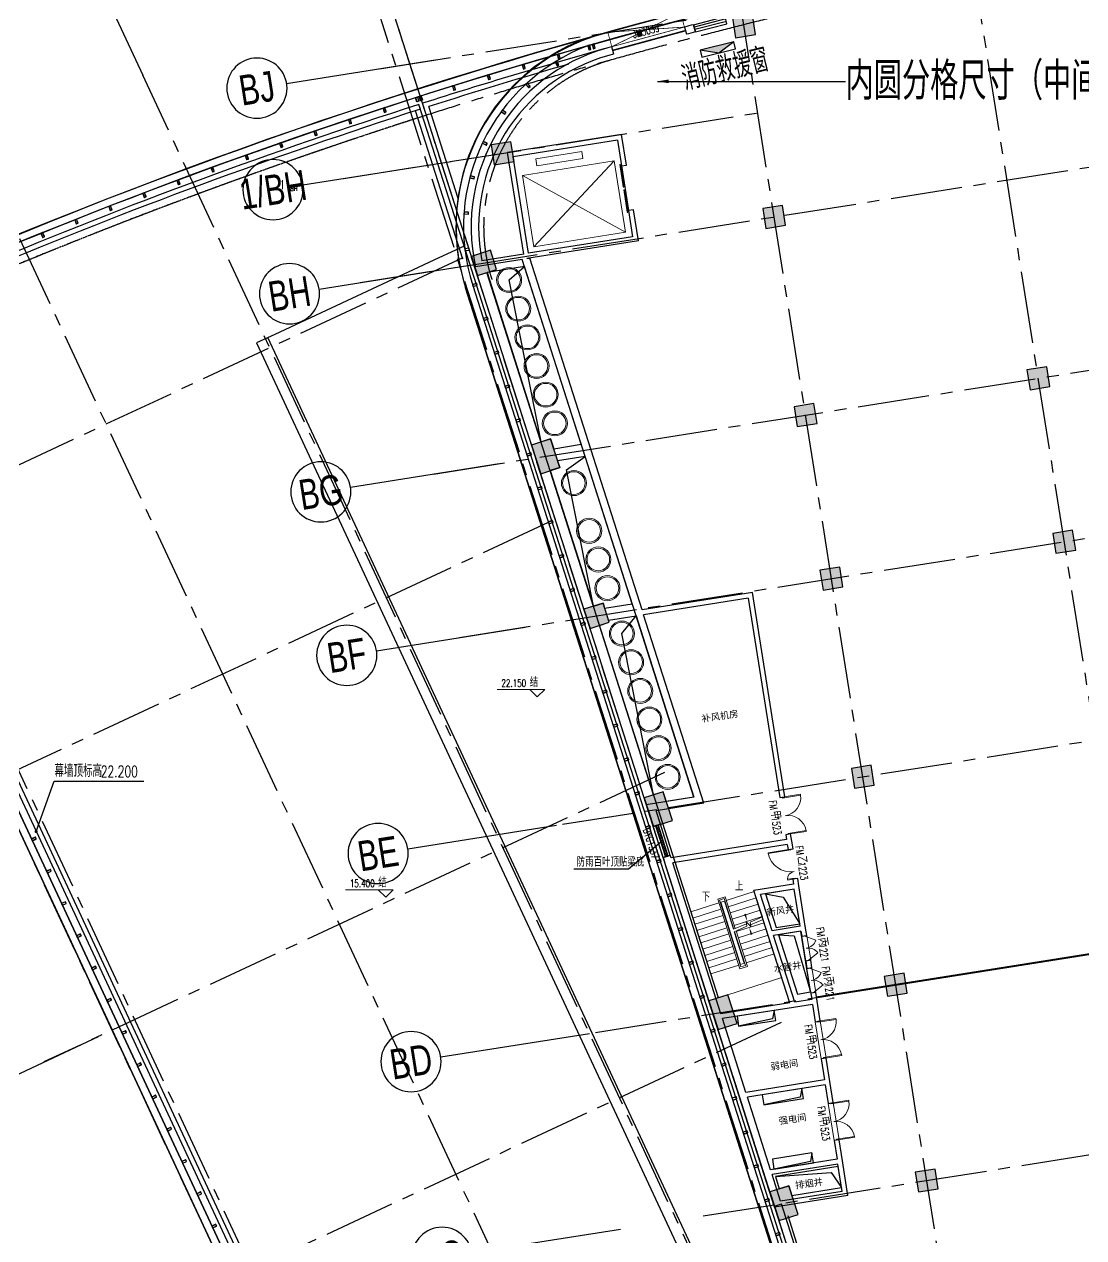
# Model space of a CAD drawing. Extents: x 162590 to 1345090, y -237084 to 1504616.
# Drawn here: x 903581 to 945837, y 131890 to 180276 of the extents above; entities that cross this region are included whole.
import ezdxf
from ezdxf.enums import TextEntityAlignment as Align

# ---------------------------------------------------------------- set-up
doc = ezdxf.new("R2010")
doc.units = 0
doc.linetypes.add('CENTER', pattern=[50.8, 31.75, -6.35, 6.35, -6.35])
doc.linetypes.add('CENTER2', pattern=[28.575, 19.05, -3.175, 3.175, -3.175])
doc.layers.get('0').update_dxf_attribs({"color": 8})
doc.layers.get('Defpoints').update_dxf_attribs({"color": 8})
for name, color, linetype in [('#幕墙线-平面', 8, 'Continuous'), ('#文字', 8, 'Continuous'), ('#标注', 8, 'Continuous'), ('#轴线', 8, 'CENTER2'), ('A-FLOR-UNDR', 8, 'Continuous'), ('A-Hole', 8, 'Continuous'), ('A-ROOF', 8, 'Continuous'), ('AXIS_TEXT', 8, 'Continuous'), ('BZ', 8, 'Continuous'), ('COLUMN', 8, 'Continuous'), ('CURTWALL', 8, 'Continuous'), ('DIM_LEAD', 8, 'Continuous'), ('DOOR_FIRE_TEXT', 8, 'Continuous'), ('DOTE', 8, 'CENTER'), ('PUB_HATCH', 8, 'Continuous'), ('WALL', 8, 'Continuous'), ('WINDOW_TEXT', 8, 'Continuous'), ('xx', 8, 'Continuous'), ('救援窗', 8, 'Continuous'), ('数据中心轮廓线', 8, 'Continuous')]:
    doc.layers.add(name, color=color, linetype=linetype)
for name, color, linetype, lineweight in [('A-WALL', 8, 'Continuous', 50), ('DIM_ELEV', 8, 'Continuous', 5), ('DIM_SYMB', 8, 'Continuous', 5), ('DOOR_FIRE', 8, 'Continuous', 13), ('E-建筑条件', 8, 'Continuous', 9), ('EVTR', 8, 'Continuous', 9), ('PUB_TEXT', 8, 'Continuous', 5), ('STAIR', 8, 'Continuous', 9)]:
    doc.layers.add(name, color=color, linetype=linetype, lineweight=lineweight)
doc.styles.add('_TCH_AXIS', font='complex.shx', dxfattribs={"bigfont": '@extfont2.shx'})
doc.styles.add('_TCH_DIM', font='SIMPLEX', dxfattribs={"bigfont": 'GBCBIG'})
doc.styles.add('_TCH_WINDOW', font='SIMPLEX', dxfattribs={"height": 3.5, "bigfont": 'GBCBIG'})
doc.styles.add('JHZX', font='jrs.shx', dxfattribs={"width": 0.6, "bigfont": 'jhz.shx'})
doc.styles.get("Standard").update_dxf_attribs({"font": 'arial.ttf'})
doc.styles.add('图纸文字', font='txt.shx', dxfattribs={"width": 0.5, "bigfont": 'HZTXT.shx'})
doc.styles.add('文字1', font='jrs.shx', dxfattribs={"width": 0.7, "bigfont": 'hztxt.shx'})
doc.dimstyles.new('JZBZ-300', dxfattribs={"dimscale": 300, "dimtxt": 3, "dimasz": 1.5, "dimexe": 1, "dimexo": 1, "dimgap": 0.5, "dimtad": 1, "dimdec": 0, "dimdsep": 46, "dimtxsty": 'JHZX', "dimblk1": 'ARCHTICK', "dimblk2": 'ARCHTICK', "dimsah": 1, "dimcen": 0, "dimclrd": 1, "dimclre": 1, "dimclrt": 2, "dimadec": 3, "dimazin": 2, "dimtfac": 1, "dimtdec": 0, "dimtix": 1, "dimtmove": 0, "dimatfit": 3, "dimfxl": 1, "dimtolj": 1, "dimlwd": -1, "dimlwe": -1, "dimarcsym": 1})

# ---------------------------------------------------------------- blocks, each defined once
blk = doc.blocks.new('A$C6e55dde9')
at = {"layer": '救援窗'}
h = blk.add_hatch(color=256, dxfattribs=at)
edge = h.paths.add_edge_path()
edge.add_arc((-839, -143), 839, 350.4779, 360)
edge.add_arc((839, -143), 839, 180, 189.5221)
edge.add_line((12, -282), (693, 0))
edge.add_line((693, 0), (-693, 0))
edge.add_line((-693, 0), (-12, -282))
edge = h.paths.add_edge_path()
edge.add_line((-12, -282), (0, -287))
edge.add_line((0, -287), (12, -282))
edge.add_arc((839, -143), 839, 180, 189.5221, ccw=False)
edge.add_arc((-839, -143), 839, -9.5221, 0, ccw=False)
blk.add_lwpolyline([(693, 0), (-693, 0), (-693, -287), (693, -287)], close=True, dxfattribs=at)
blk.add_lwpolyline([(693, 0), (0, -287), (-693, 0)], dxfattribs=at)
blk = doc.blocks.new('A$Cf5e5299f')
at = {"layer": '#标注', "ltscale": 300}
blk.add_blockref('A$C6e55dde9', (0, 0), dxfattribs=at)
at = {"layer": '#文字', "style": '图纸文字', "width": 0.7}
blk.add_text('消防救援窗', height=1000, dxfattribs=at).set_placement((-1646, -1458))
blk = doc.blocks.new('Hole-2F')
at = {"layer": 'A-Hole'}
for points in [[(-49162, 168484), (-49381, 169866), (-50532, 169684), (-50101, 168335)], [(-50009, 168046), (-49255, 165685), (-48732, 165768), (-49115, 168187)], [(-50184, 165031), (-51666, 164797), (-51603, 164402), (-50122, 164636)], [(-49083, 161915), (-50664, 161665), (-50601, 161270), (-49021, 161520)], [(-48677, 159347), (-50257, 159097), (-50194, 158702), (-48614, 158952)]]:
    blk.add_lwpolyline(points, close=True, dxfattribs=at)
for points in [[(-50532, 169684), (-49822, 169541), (-49162, 168484)], [(-50009, 168046), (-49383, 168003), (-48732, 165768)], [(-50184, 165031), (-50250, 164694), (-51603, 164402)], [(-49083, 161915), (-49149, 161578), (-50601, 161270)], [(-48677, 159347), (-48742, 159010), (-50194, 158702)], [(-49474, 157651), (-47496, 157965), (-47629, 158804), (-50134, 158408), (-49979, 157919), (-49601, 158042), (-49474, 157651)], [(-50134, 158408), (-47917, 158569), (-47496, 157965)]]:
    blk.add_lwpolyline(points, dxfattribs=at)
blk = doc.blocks.new('chimney')
at = {"layer": 'A-Hole'}
for points in [[(-58978, 187431), (-57878, 187606), (-60139, 194689), (-61638, 194452), (-59485, 187698), (-59104, 187819), (-58978, 187431)], [(-59482, 187699), (-60756, 194157), (-60139, 194689)], [(-57392, 181148), (-58470, 186590), (-57724, 187124)], [(-54993, 173630), (-56257, 180058), (-55694, 180763)]]:
    blk.add_lwpolyline(points, dxfattribs=at)
for points in [[(-56947, 181071), (-55848, 181245), (-57724, 187124), (-58822, 186950), (-58734, 186680), (-59115, 186557), (-57392, 181148), (-57011, 181269)], [(-54992, 173628), (-57148, 180385), (-56767, 180507), (-56794, 180589), (-55694, 180763), (-53388, 173535), (-54488, 173361), (-54614, 173751)]]:
    blk.add_lwpolyline(points, close=True, dxfattribs=at)
at = {"layer": 'E-建筑条件'}
for centre, radius in [((-60756, 194157), 500), ((-60756, 194157), 450), ((-60392, 193014), 500), ((-60392, 193014), 450), ((-60027, 191871), 500), ((-60027, 191871), 450), ((-59662, 190728), 500), ((-59662, 190728), 450), ((-59297, 189585), 500), ((-59297, 189585), 450), ((-58932, 188441), 500), ((-58932, 188441), 450), ((-58172, 186060), 500), ((-58172, 186060), 450), ((-57564, 184155), 500), ((-57564, 184155), 450), ((-57199, 183011), 500), ((-57199, 183011), 450), ((-56834, 181868), 500), ((-56834, 181868), 450), ((-56257, 180058), 500), ((-56257, 180058), 450), ((-55892, 178915), 500), ((-55892, 178915), 450), ((-55527, 177772), 500), ((-55527, 177772), 450), ((-55162, 176628), 500), ((-55162, 176628), 450), ((-54797, 175485), 500), ((-54797, 175485), 450), ((-54433, 174342), 500), ((-54433, 174342), 450)]:
    blk.add_circle(centre, radius, dxfattribs=at)
blk = doc.blocks.new('$DORLIB2D$00000127')
for points in [[(-0.533, 0.795), (-0.533, 0.69)], [(-0.033, 0.795), (-0.533, 0.795)], [(-0.033, 0.69), (-0.533, 0.69)], [(-0.033, 0.795), (-0.033, 0.69)], [(0.533, 0.795), (0.033, 0.795)], [(0.033, 0.795), (0.033, 0.69)], [(0.533, 0.69), (0.033, 0.69)], [(0.533, 0.795), (0.533, 0.69)], [(0.5, 0.5), (-0.5, 0.5)]]:
    blk.add_lwpolyline(points)
blk = doc.blocks.new('$DorLib2D$00000225')
for p, q in [((0.475, -0.001), (0.475, 0.752)), ((0.475, 0.752), (0.5, 0.752)), ((0.5, -0.001), (0.5, 0.752)), ((-0.5, 0), (-0.5, 0.252)), ((-0.475, 0.252), (-0.5, 0.252)), ((-0.475, 0), (-0.475, 0.252)), ((-0.475, 0), (-0.5, 0)), ((0.475, -0.001), (0.5, -0.001))]:
    blk.add_line(p, q)
for centre, radius, start, end in [((0.505, -0.002), 0.755, 92.2493, 179.7238), ((-0.501, 0.003), 0.251, 359.7899, 84.0974)]:
    blk.add_arc(centre, radius, start, end)
blk = doc.blocks.new('$DorLib2D$00000002')
for p, q in [((-0.5, 0), (-0.5, 0.4875)), ((-0.475, 0.4875), (-0.5, 0.4875)), ((-0.475, 0), (-0.475, 0.4875)), ((0.475, 0), (0.475, 0.4875)), ((0.475, 0.4875), (0.5, 0.4875)), ((0.5, 0), (0.5, 0.4875)), ((-0.5, 0), (-0.475, 0)), ((0.5, 0), (0.475, 0))]:
    blk.add_line(p, q)
for centre, start, end in [((-0.4875, 0), 0, 88.53072), ((0.4875, 0), 91.46928, 180)]:
    blk.add_arc(centre, 0.4875, start, end)
blk = doc.blocks.new('$DorLib2D$00000231')
for p, q in [((-0.5, 0), (-0.25, 0.433)), ((0.5, 0), (0.25, 0.433))]:
    blk.add_line(p, q)
for centre, start, end in [((-0.5, 0), 0, 60), ((0.5, 0), 120, 180)]:
    blk.add_arc(centre, 0.5, start, end)
blk = doc.blocks.new('$WINLIB2D$00000039')
for points in [[(-0.5, 0.5), (-0.5, -0.5)], [(0.5, 0.5), (-0.5, 0.5)], [(0.5, -0.5), (0.5, 0.5)], [(-0.5, 0.167), (0.5, 0.167)], [(-0.452, -0.167), (-0.5, 0.084)], [(-0.384, -0.167), (-0.448, 0.167)], [(-0.316, -0.167), (-0.38, 0.167)], [(-0.248, -0.167), (-0.312, 0.167)], [(-0.18, -0.167), (-0.244, 0.167)], [(-0.112, -0.167), (-0.176, 0.167)], [(-0.044, -0.167), (-0.108, 0.167)], [(0.024, -0.167), (-0.04, 0.167)], [(0.092, -0.167), (0.028, 0.167)], [(0.16, -0.167), (0.096, 0.167)], [(0.228, -0.167), (0.164, 0.167)], [(0.296, -0.167), (0.232, 0.167)], [(0.364, -0.167), (0.3, 0.167)], [(0.432, -0.167), (0.368, 0.167)], [(0.5, -0.167), (0.436, 0.167)], [(-0.5, -0.167), (0.5, -0.167)], [(0.5, -0.5), (-0.5, -0.5)]]:
    blk.add_lwpolyline(points)
blk = doc.blocks.new('$DorLib2D$00000213')
at = {"const_width": 0.02}
blk.add_lwpolyline([(0.5, 0), (-0.5, 0)], dxfattribs=at)
blk = doc.blocks.new('$WINLIB2D$00000001')
for points in [[(-0.5, 0.5), (-0.5, -0.5)], [(-0.5, 0.5), (0.5, 0.5)], [(0.5, -0.5), (0.5, 0.5)], [(0.5, 0.167), (-0.5, 0.167)], [(0.5, -0.167), (-0.5, -0.167)], [(-0.5, -0.5), (0.5, -0.5)]]:
    blk.add_lwpolyline(points)
blk = doc.blocks.new('_FZH')
blk.add_lwpolyline([(-0.5, -0.5), (0.5, -0.5), (0.5, 0.5), (-0.5, 0.5)], close=True)
at = {"layer": 'PUB_HATCH'}
blk.add_solid([(-0.5, -0.5), (0.5, -0.5), (-0.5, 0.5), (0.5, 0.5)], dxfattribs=at)
blk = doc.blocks.new('frfeytyiujnbv')
at = {"layer": 'A-FLOR-UNDR'}
for p, q in [((-58530, 22790), (-60417, 28705)), ((-58339, 22851), (-60287, 28956)), ((-60227, 28766), (-60287, 28956)), ((-40990, -31016), (-60145, 29002)), ((-58724, 25207), (-59893, 28872)), ((-48341, -6667), (-57572, 22256)), ((-81452, 12617), (-61061, -31111)), ((-81271, 12701), (-60880, -31027)), ((-43866, -20690), (-45566, -15364))]:
    blk.add_line(p, q, dxfattribs=at)
for radius, start, end in [(211200, 105.63792, 107.7), (211000, 106.06544, 107.64569), (211200, 107.74071, 112.75032), (211000, 107.74071, 112.75032)]:
    blk.add_arc((4067, -172200), radius, start, end, dxfattribs=at)
at = {"layer": 'A-ROOF'}
blk.add_lwpolyline([(-58484, 23307), (-59497, 22835), (-66037, 19785), (-66762, 19447), (-47829, -21156), (-46552, -20560), (-44752, -19721), (-58484, 23307)], dxfattribs=at)
at = {"layer": 'A-WALL', "const_width": 75}
blk.add_lwpolyline([(-4426, -312), (-44428, -6648)], dxfattribs=at)
at = {"layer": 'CURTWALL'}
blk.add_lwpolyline([(4067, -24300, -0.065775), (42478, -29375, 0.399227), (51801, -24319), (66711, 21569, 0.425761), (61478, 31359, 0.169589), (-77723, 22845, 0.425761), (-81724, 12490), (-61333, -31238, 0.399227), (-51464, -35121, -0.096522), (4067, -24300, -0.094813)], format="xyb", dxfattribs=at)
at = {"layer": 'DIM_ELEV'}
for p, q in [((-55267, 5630), (-57167, 5630)), ((-55567, 5330), (-55867, 5630)), ((-55567, 5330), (-55267, 5630)), ((-61311, -2357), (-63211, -2357)), ((-61611, -2657), (-61911, -2357)), ((-61611, -2657), (-61311, -2357))]:
    blk.add_line(p, q, dxfattribs=at)
at = {"layer": 'DIM_LEAD'}
for p, q in [((-75553, -34), (-74830, 1977)), ((-74830, 1977), (-71261, 1977)), ((-50640, -459), (-51931, -1535)), ((-51931, -1535), (-54102, -1535))]:
    blk.add_line(p, q, dxfattribs=at)
for points, const_width in [([(-75563, -62, 1), (-75543, -6, 1)], 60), ([(-50625, -447, 1), (-50655, -472, 1)], 40)]:
    blk.add_lwpolyline(points, format="xyb", close=True, dxfattribs=dict(at, const_width=const_width))
at = {"layer": 'DIM_SYMB', "elevation": -1683}
for points in [[(-48880, -2924, 0, 0, 0), (-47898, -6001, 0, 0, 0), (-46564, -5575, 0, 0, 0), (-47111, -3861, 0, 80, 0), (-47020, -4146, 0, 0, 0)], [(-47546, -2498, 0, 0, 0), (-47190, -3613, 0, 80, 0), (-47281, -3327, 0, 0, 0)]]:
    blk.add_lwpolyline(points, format="xyseb", dxfattribs=at)
at = {"layer": 'DOOR_FIRE'}
for p, q in [((-44860, -5198), (-45016, -4210)), ((-44662, -5167), (-44819, -4179)), ((-44657, -6482), (-44813, -5494)), ((-44459, -6451), (-44616, -5463)), ((-44242, -9099), (-44477, -7618)), ((-44045, -9068), (-44279, -7586)), ((-43726, -12359), (-43961, -10877)), ((-43528, -12327), (-43763, -10846))]:
    blk.add_line(p, q, dxfattribs=at)
at = {"layer": 'DOTE'}
blk.add_arc((4067, -172200), 210700, 107.82316, 115, dxfattribs=at)
at = {"layer": 'EVTR'}
for p, q in [((-56149, 26127), (-52495, 26706)), ((-52495, 26706), (-55699, 23282)), ((-55626, 26787), (-53789, 27078)), ((-55581, 26505), (-55626, 26787)), ((-53744, 26796), (-55581, 26505)), ((-53789, 27078), (-53744, 26796)), ((-52495, 26706), (-52044, 23861)), ((-52044, 23861), (-56149, 26127)), ((-56149, 26127), (-55699, 23282)), ((-55699, 23282), (-52044, 23861))]:
    blk.add_line(p, q, dxfattribs=at)
at = {"layer": 'STAIR'}
for p, q in [((-49436, -3238), (-48321, -2882)), ((-48370, -2730), (-48074, -2635)), ((-47482, -5511), (-48370, -2730)), ((-48294, -2769), (-48113, -2711)), ((-47443, -5436), (-48294, -2769)), ((-48264, -2864), (-48245, -2858)), ((-48102, -2812), (-48245, -2858)), ((-47454, -5335), (-48245, -2858)), ((-48113, -2711), (-47725, -3927)), ((-48083, -2806), (-48102, -2812)), ((-48102, -2812), (-47743, -3935)), ((-48074, -2635), (-47670, -3904)), ((-46911, -2432), (-48026, -2788)), ((-46832, -2680), (-47947, -3036)), ((-46911, -2432), (-46589, -3443)), ((-48645, -5715), (-49436, -3238)), ((-49357, -3486), (-48242, -3130)), ((-49278, -3733), (-48163, -3377)), ((-48185, -3112), (-48166, -3105)), ((-48106, -3359), (-48087, -3353)), ((-48004, -3054), (-48023, -3060)), ((-47925, -3301), (-47944, -3308)), ((-46753, -2928), (-47868, -3283)), ((-46674, -3175), (-47789, -3531)), ((-49198, -3981), (-48084, -3625)), ((-48027, -3607), (-48008, -3601)), ((-47948, -3855), (-47929, -3849)), ((-47846, -3549), (-47865, -3555)), ((-47767, -3797), (-47786, -3803)), ((-47222, -3713), (-47743, -3935)), ((-47208, -3815), (-47713, -4031)), ((-46595, -3423), (-47709, -3779)), ((-46516, -3671), (-47630, -4026)), ((-47050, -3827), (-47234, -3631)), ((-47234, -3631), (-47208, -3815)), ((-46589, -3443), (-47075, -3650)), ((-47075, -3650), (-47050, -3827)), ((-46558, -3538), (-47061, -3753)), ((-46558, -3538), (-46121, -4909)), ((-49119, -4229), (-48005, -3873)), ((-49040, -4476), (-47926, -4121)), ((-47869, -4102), (-47850, -4096)), ((-47790, -4350), (-47770, -4344)), ((-47713, -4031), (-47311, -5289)), ((-47688, -4045), (-47707, -4051)), ((-47694, -4023), (-47262, -5378)), ((-47639, -3999), (-47187, -5417)), ((-47609, -4292), (-47628, -4298)), ((-46437, -3918), (-47551, -4274)), ((-46358, -4166), (-47472, -4522)), ((-48961, -4724), (-47847, -4368)), ((-48882, -4972), (-47768, -4616)), ((-47710, -4598), (-47691, -4592)), ((-47529, -4540), (-47549, -4546)), ((-47450, -4788), (-47469, -4794)), ((-46279, -4414), (-47393, -4769)), ((-46200, -4661), (-47314, -5017)), ((-48803, -5219), (-47689, -4864)), ((-48724, -5467), (-47610, -5111)), ((-47631, -4845), (-47612, -4839)), ((-47552, -5093), (-47533, -5087)), ((-47292, -5283), (-47473, -5341)), ((-47371, -5035), (-47390, -5041)), ((-47292, -5283), (-47311, -5289)), ((-46121, -4909), (-47235, -5265)), ((-46121, -4909), (-47235, -5265)), ((-45817, -5862), (-46121, -4909)), ((-48645, -5715), (-47531, -5359)), ((-47531, -5359), (-48645, -5715)), ((-48645, -5715), (-48341, -6667)), ((-47187, -5417), (-47482, -5511)), ((-47473, -5341), (-47454, -5335)), ((-47262, -5378), (-47443, -5436)), ((-48341, -6667), (-45817, -5862))]:
    blk.add_line(p, q, dxfattribs=at)
at = {"layer": 'WALL'}
for p, q in [((-49697, 32042), (-49619, 31753)), ((-49259, 31847), (-49334, 32137)), ((-52514, 30968), (-52593, 31258)), ((-52206, 27759), (-56749, 27039)), ((-52013, 26539), (-52206, 27759)), ((-52372, 27530), (-56521, 26873)), ((-52372, 27530), (-52210, 26508)), ((-56108, 22990), (-56749, 27039)), ((-55910, 23021), (-56521, 26873)), ((-52210, 26508), (-52013, 26539)), ((-51731, 24761), (-51929, 24730)), ((-51929, 24730), (-51762, 23678)), ((-51533, 23512), (-51731, 24761)), ((-51533, 23512), (-55978, 22808)), ((-51762, 23678), (-55910, 23021)), ((-56164, 22778), (-58031, 22483)), ((-56108, 22990), (-57775, 22726)), ((-51653, 8645), (-56164, 22778)), ((-56108, 22990), (-56110, 22989)), ((-55978, 22808), (-55864, 22826)), ((-51389, 8803), (-55864, 22826)), ((-47376, -20944), (-66309, 19658)), ((-46986, 9501), (-51389, 8803)), ((-47152, 9272), (-51327, 8610)), ((-47152, 9272), (-45893, 1321)), ((-45695, 1352), (-46986, 9501)), ((-49320, 1335), (-51653, 8645)), ((-48928, 1093), (-51327, 8610)), ((-49320, 1335), (-51219, 1034)), ((-51219, 1034), (-50941, 163)), ((-48928, 1093), (-50827, 793)), ((-45893, 1321), (-45695, 1352)), ((-50655, 254), (-50827, 793)), ((-50941, 163), (-50655, 254)), ((-45627, -358), (-50227, -1087)), ((-45460, -129), (-45658, -161)), ((-45658, -161), (-45627, -358)), ((-45413, -426), (-45460, -129)), ((-45366, -722), (-45413, -426)), ((-45595, -556), (-50166, -1280)), ((-45595, -556), (-45564, -753)), ((-45564, -753), (-45366, -722)), ((-50260, -984), (-50546, -1076)), ((-50546, -1076), (-50491, -1245)), ((-48508, -7461), (-50491, -1245)), ((-50227, -1087), (-50260, -984)), ((-48243, -7303), (-50166, -1280)), ((-45179, -1907), (-45376, -1938)), ((-45132, -2203), (-45179, -1907)), ((-45345, -2136), (-46926, -2386)), ((-46367, -4136), (-46926, -2386)), ((-45314, -2334), (-46664, -2547)), ((-45376, -1938), (-45345, -2136)), ((-45079, -3815), (-45314, -2334)), ((-44866, -3883), (-45132, -2203)), ((-46203, -3993), (-46664, -2547)), ((-45079, -3815), (-46203, -3993)), ((-45495, -6868), (-46367, -4136)), ((-45048, -4013), (-46141, -4186)), ((-45296, -6836), (-46141, -4186)), ((-45048, -4013), (-45016, -4210)), ((-45016, -4210), (-44819, -4179)), ((-44819, -4179), (-44866, -3883)), ((-44662, -5167), (-44860, -5198)), ((-44860, -5198), (-44813, -5494)), ((-44616, -5463), (-44662, -5167)), ((-44813, -5494), (-44616, -5463)), ((-44618, -6729), (-45296, -6836)), ((-44459, -6451), (-44657, -6482)), ((-44657, -6482), (-44618, -6729)), ((-44404, -6796), (-44459, -6451)), ((-45495, -6868), (-48243, -7303)), ((-45349, -7047), (-48182, -7496)), ((-44586, -6926), (-45349, -7047)), ((-44586, -6926), (-44477, -7618)), ((-44279, -7586), (-44404, -6796)), ((-47508, -10594), (-48508, -7461)), ((-47244, -10435), (-48182, -7496)), ((-44477, -7618), (-44279, -7586)), ((-44045, -9068), (-44242, -9099)), ((-44242, -9099), (-44109, -9939)), ((-43896, -10006), (-44045, -9068)), ((-44109, -9939), (-47244, -10435)), ((-44078, -10136), (-47182, -10628)), ((-44078, -10136), (-43961, -10877)), ((-43763, -10846), (-43896, -10006)), ((-46524, -13678), (-47508, -10594)), ((-46259, -13519), (-47182, -10628)), ((-43961, -10877), (-43763, -10846)), ((-43528, -12327), (-43726, -12359)), ((-43726, -12359), (-43609, -13099)), ((-43395, -13167), (-43528, -12327)), ((-43609, -13099), (-46259, -13519)), ((-43577, -13297), (-46198, -13712)), ((-43405, -14383), (-43577, -13297)), ((-43176, -14550), (-43395, -13167)), ((-46098, -15012), (-46524, -13678)), ((-45860, -14772), (-46198, -13712)), ((-43405, -14383), (-45860, -14772)), ((-46110, -14974), (-45824, -14883)), ((-43187, -24134), (-46110, -14974)), ((-43176, -14550), (-46098, -15012)), ((-42901, -24042), (-45824, -14883))]:
    blk.add_line(p, q, dxfattribs=at)
for centre, radius, start, end in [((4067, -172200), 211200, 104.64593, 104.74789), ((4067, -172200), 210900, 104.64618, 104.74731), ((-50804, 24074), 7400, 105.6191, 192.4207), ((4067, -172200), 211200, 105.56176, 105.61913), ((4067, -172200), 210900, 105.56234, 105.61913), ((-50804, 24074), 7100, 105.6191, 190.9496)]:
    blk.add_arc(centre, radius, start, end, dxfattribs=at)
at = {"layer": 'xx'}
blk.add_line((-43758, -24316), (-58425, 21642), dxfattribs=at)
for centre, radius, start, end in [((4067, -172200), 211800, 103.86023, 105.61913), ((-50804, 24074), 8000, 105.6191, 197.7)]:
    blk.add_arc(centre, radius, start, end, dxfattribs=at)
at = {"layer": '数据中心轮廓线'}
blk.add_lwpolyline([(61559, 31648, 0.169589), (-77839, 23122, 0.425761), (-81996, 12363), (-61605, -31365, 0.399227), (-51351, -35399, -0.163334), (42401, -29665, 0.399227), (52087, -24411), (66996, 21476, 0.425761)], format="xyb", close=True, dxfattribs=at)
blk.add_lwpolyline([(-52593, 31258, 30, 30, 0), (-49697, 32042, 30, 30, 0), (-49854, 32621, 30, 30, 0), (-52754, 31836, 30, 30, 0), (-52593, 31258, 30, 30, 0), (-49854, 32621, 0, 0, 0)], format="xyseb", dxfattribs=at)
at = {"layer": '数据中心轮廓线', "const_width": 30}
blk.add_lwpolyline([(-52754, 31836), (-49697, 32042)], dxfattribs=at)
at = {"layer": '#幕墙线-平面'}
ref = blk.add_blockref('$WINLIB2D$00000001', (-48667, 32155), dxfattribs=dict(at, xscale=1300, yscale=299.9999999999999, zscale=-1300, rotation=14.46959072370836))
ref.add_attrib('A', 'LC1313', (-49209, 32358), dxfattribs={"layer": 'WINDOW_TEXT', "height": 297.5, "rotation": 14.4696, "style": '_TCH_WINDOW', "width": 0.705882})
ref = blk.add_blockref('$DorLib2D$00000213', (-51106, 31505), dxfattribs=dict(at, xscale=-3000, yscale=3000, zscale=3000, rotation=15.15482359927387))
ref.add_attrib('A', 'JM3039', (-51714, 31593), dxfattribs={"layer": 'WINDOW_TEXT', "height": 297.5, "rotation": 15.1548, "style": '_TCH_WINDOW', "width": 0.705882})
at = {"layer": '#幕墙线-平面', "xscale": 1799.999999999999, "yscale": 200.0000000000001, "zscale": 1799.999999999999, "rotation": 99.00000000001393}
blk.add_blockref('$DORLIB2D$00000127', (-51971, 25634), dxfattribs=at)
at = {"layer": '#幕墙线-平面'}
ref = blk.add_blockref('$WINLIB2D$00000039', (-50600, -411), dxfattribs=dict(at, xscale=1300, yscale=300.0000000000001, zscale=-1300, rotation=287.6999999999899))
ref.add_attrib('A', 'BYC1337', (-51353, 42), dxfattribs={"layer": 'WINDOW_TEXT', "height": 297.5, "rotation": 287.7, "style": '_TCH_WINDOW', "width": 0.705882})
at = {"layer": 'A-Hole'}
for name in ['chimney', 'Hole-2F', 'Hole-2F']:
    blk.add_blockref(name, (4067, -172200), dxfattribs=at)
at = {"layer": 'COLUMN'}
for p, xscale, yscale, zscale, rotation in [((-47321, 32076), 799.9999999967215, 799.9999999967215, 799.9999999967215, 8.999999999935255), ((-56947, 27008), 799.9999999975685, 799.9999999975685, 799.9999999975685, 8.99999999989188), ((-46117, 24471), 799.9999999974956, 799.9999999974956, 799.9999999974956, 8.999999999858941), ((-57693, 22637), 800.0000000000637, 800.0000000000637, 800.0000000000637, 17.69999999981992), ((-35581, 18040), 799.9999999996994, 799.9999999996994, 799.9999999996994, 279.0000000000028), ((-44865, 16569), 799.9999999974, 799.9999999974, 799.9999999974, 279.0000000000288), ((-55233, 14927), 800.0000000000133, 1200.00000000002, 1200.00000000002, 18.00000000001912), ((-34548, 11521), 799.9999999996994, 799.9999999996994, 799.9999999996994, 279.0000000000028), ((-43833, 10051), 800.0000000021452, 800.0000000021452, 800.0000000021452, 279.0000000000426), ((-53203, 8567), 800.0000000000637, 800.0000000000637, 800.0000000000637, 17.69999999981992), ((-42581, 2149), 799.9999999993354, 799.9999999993354, 799.9999999993354, 278.9999999998381), ((-50742, 857), 799.9999999998693, 1200.000000000241, 1200.000000000241, 17.99999999998741), ((-41267, -6147), 800.000000001006, 800.000000001006, 800.000000001006, 278.9999999999541), ((-48159, -7239), 799.9999999999412, 1200.00000000002, 1200.00000000002, 18.00000000000326), ((-40031, -13950), 800.0000000008015, 800.0000000008015, 800.0000000008015, 9.000000000074689), ((-45729, -14853), 800.0000000000133, 1200.00000000002, 1200.00000000002, 18.00000000001912)]:
    blk.add_blockref('_FZH', p, dxfattribs=dict(at, xscale=xscale, yscale=yscale, zscale=zscale, rotation=rotation))
at = {"layer": 'DOOR_FIRE', "zscale": 200}
for name, p, xscale, yscale, rotation in [('$DorLib2D$00000002', (-45676, 596), -1500, 1500, 279.0000000000204), ('$DorLib2D$00000225', (-45371, -1330), 1200, 1200, 99.00000000002125), ('$DorLib2D$00000231', (-44839, -4688), 999.9999999999998, 999.9999999999998, 279.0000000000199), ('$DorLib2D$00000231', (-44636, -5972), 999.9999999999998, 999.9999999999998, 279.0000000000199), ('$DorLib2D$00000002', (-44261, -8343), -1500, 1500, 279.0000000000219), ('$DorLib2D$00000002', (-43744, -11602), -1500, 1500, 279.0000000000207)]:
    blk.add_blockref(name, p, dxfattribs=dict(at, xscale=xscale, yscale=yscale, rotation=rotation))
at = {"layer": 'AXIS_TEXT', "style": '_TCH_AXIS'}
for s, height, width, p, p2 in [('1', 364, 0.555556, (-65776, 25578), (-65689, 25578)), ('BH', 180.2, 0.833333, (-65426, 25507), (-65126, 25507))]:
    blk.add_text(s, height=height, dxfattribs=dict(at, width=width)).set_placement(p, p2, align=Align.FIT)
at = {"layer": 'DOOR_FIRE_TEXT', "style": '_TCH_WINDOW', "width": 0.705882}
for s, p in [('FM', (-46331, 1183)), ('1523', (-46227, 526)), ('FM', (-45276, -624)), ('1223', (-45172, -1281)), ('FM', (-44443, -3879)), ('1221', (-44339, -4536)), ('FM', (-44217, -5440)), ('1221', (-44113, -6097)), ('FM', (-44916, -7755)), ('1523', (-44811, -8413)), ('FM', (-44399, -11015)), ('1523', (-44295, -11672))]:
    blk.add_text(s, height=297.5, rotation=279, dxfattribs=at).set_placement(p)
at = {"layer": 'DOOR_FIRE_TEXT', "style": '_TCH_WINDOW'}
for s, p in [('甲', (-46266, 769)), ('乙', (-45210, -1039)), ('丙', (-44377, -4294)), ('丙', (-44151, -5855)), ('甲', (-44850, -8170)), ('甲', (-44334, -11429))]:
    blk.add_text(s, height=338, rotation=279, dxfattribs=at).set_placement(p)
at = {"layer": 'PUB_TEXT', "style": '_TCH_DIM', "width": 0.705882}
for s, height, p in [('22.150', 297.5, (-56997, 5735)), ('22.200', 446.2, (-72979, 2135)), ('15.400', 297.5, (-63041, -2252))]:
    blk.add_text(s, height=height, dxfattribs=at).set_placement(p)
at = {"layer": 'PUB_TEXT', "style": '_TCH_DIM'}
for s, height, p in [('结', 338, (-55867, 5735)), ('幕墙顶标高', 506.4, (-74822, 2135)), ('防雨百叶顶贴梁底', 337.6, (-53997, -1430)), ('结', 338, (-61911, -2252)), ('上', 338, (-47682, -2398)), ('下', 338, (-49007, -2824))]:
    blk.add_text(s, height=height, dxfattribs=at).set_placement(p)
at = {"layer": 'PUB_TEXT'}
for s, p in [('补风机房', (-48991, 4326)), ('新风井', (-46398, -3401)), ('水管井', (-46111, -5642)), ('弱电间', (-46242, -9546)), ('强电间', (-45913, -11711)), ('排烟井', (-45258, -14280))]:
    blk.add_text(s, height=264.3, rotation=8.3414, dxfattribs=at).set_placement(p)
blk = doc.blocks.new('_ARCHTICK')
at = {"color": 0, "linetype": 'ByBlock', "const_width": 0.15}
blk.add_lwpolyline([(-0.5, -0.5), (0.5, 0.5)], dxfattribs=at)
blk = doc.blocks.new('*U49')
blk.add_line((0, -20), (0, 0))
blk.add_circle((0, -24), 4)
at = {"style": 'JHZX', "width": 0.75}
blk.add_attdef('AXES', text='', height=4, dxfattribs=at).set_placement((0, -24), align=Align.MIDDLE_CENTER)
blk = doc.blocks.new('*U48')
blk.add_line((20, 0), (0, 0))
blk.add_circle((24, 0), 4)
at = {"style": 'JHZX', "width": 0.75}
blk.add_attdef('AXES', text='', height=4, dxfattribs=at).set_placement((24, 0), align=Align.MIDDLE_CENTER)
blk = doc.blocks.new('*D1644')
at = {"layer": '#标注', "color": 8, "ltscale": 300, "transparency": 16777216}
for p, q in [((1052030, 186296), (1053559, 191004)), ((890192, 176398), (888100, 180884))]:
    blk.add_line(p, q, dxfattribs=at)
blk.add_arc((983675, -24078), 225850, 72, 115, dxfattribs=at)
at = {"layer": 'Defpoints', "color": 0, "ltscale": 300, "transparency": 16777216}
for p in [(998119, 201310), (1051937, 186011), (890319, 176126), (983675, -24078)]:
    blk.add_point(p, dxfattribs=at)
at = {"layer": '#标注', "color": 8, "ltscale": 300, "transparency": 16777216, "xscale": 450, "yscale": 450, "zscale": 450}
for p, rotation in [((1053467, 190718), 341.9999999957651), ((888227, 180612), 205.0000000052078)]:
    blk.add_blockref('_ARCHTICK', p, dxfattribs=dict(at, rotation=rotation))
at = {"layer": '#标注', "color": 8, "ltscale": 300, "transparency": 16777216, "insert": (969851, 201950), "char_height": 900, "attachment_point": 5, "rotation": 3.5, "style": 'JHZX'}
blk.add_mtext('\\A1;43°', dxfattribs=at)
blk = doc.blocks.new('*D1648')
at = {"layer": '#标注', "color": 8, "ltscale": 300, "transparency": 16777216}
for p, q in [((949072, 194399), (948485, 198103)), ((916423, 186651), (915283, 190223))]:
    blk.add_line(p, q, dxfattribs=at)
blk.add_arc((983675, -24078), 224650, 99, 107.7, dxfattribs=at)
at = {"layer": 'Defpoints', "color": 0, "ltscale": 300, "transparency": 16777216}
for p in [(937351, 195744), (949119, 194103), (916514, 186365), (983675, -24078)]:
    blk.add_point(p, dxfattribs=at)
at = {"layer": '#标注', "color": 8, "ltscale": 300, "transparency": 16777216, "xscale": 450, "yscale": 450, "zscale": 450}
for p, rotation in [((948532, 197806), 9.000000000000254), ((915374, 189938), 197.6999999998196)]:
    blk.add_blockref('_ARCHTICK', p, dxfattribs=dict(at, rotation=rotation))
at = {"layer": '#标注', "color": 8, "ltscale": 300, "transparency": 16777216, "insert": (931665, 195085), "char_height": 900, "attachment_point": 5, "rotation": 13.35, "style": 'JHZX'}
blk.add_mtext('\\A1;8.7°', dxfattribs=at)
blk = doc.blocks.new('*D1649')
at = {"layer": '#标注', "color": 8, "ltscale": 300, "transparency": 16777216}
for p, q in [((916423, 186651), (915283, 190223)), ((890192, 176398), (888607, 179796))]:
    blk.add_line(p, q, dxfattribs=at)
blk.add_arc((983675, -24078), 224650, 107.7, 115, dxfattribs=at)
at = {"layer": 'Defpoints', "color": 0, "ltscale": 300, "transparency": 16777216}
for p in [(906349, 186845), (916514, 186365), (890319, 176126), (983675, -24078)]:
    blk.add_point(p, dxfattribs=at)
at = {"layer": '#标注', "color": 8, "ltscale": 300, "transparency": 16777216, "xscale": 450, "yscale": 450, "zscale": 450}
for p, rotation in [((915374, 189938), 17.69999999981978), ((888734, 179524), 205.0000000052079)]:
    blk.add_blockref('_ARCHTICK', p, dxfattribs=dict(at, rotation=rotation))
at = {"layer": '#标注', "color": 8, "ltscale": 300, "transparency": 16777216, "insert": (901670, 185714), "char_height": 900, "attachment_point": 5, "rotation": 21.35, "style": 'JHZX'}
blk.add_mtext('\\A1;7.3°', dxfattribs=at)
blk = doc.blocks.new('*D1486')
at = {"layer": '#标注', "color": 8, "ltscale": 300, "transparency": 16777216}
for p, q in [((1052030, 186296), (1053559, 191004)), ((890192, 176398), (888100, 180884))]:
    blk.add_line(p, q, dxfattribs=at)
blk.add_arc((983675, -24078), 225850, 72, 115, dxfattribs=at)
at = {"layer": 'Defpoints', "color": 0, "ltscale": 300, "transparency": 16777216}
for p in [(998119, 201310), (1051937, 186011), (890319, 176126), (983675, -24078)]:
    blk.add_point(p, dxfattribs=at)
at = {"layer": '#标注', "color": 8, "ltscale": 300, "transparency": 16777216, "xscale": 450, "yscale": 450, "zscale": 450}
for p, rotation in [((1053467, 190718), 341.9999999957651), ((888227, 180612), 205.0000000052078)]:
    blk.add_blockref('_ARCHTICK', p, dxfattribs=dict(at, rotation=rotation))
at = {"layer": '#标注', "color": 8, "ltscale": 300, "transparency": 16777216, "insert": (969851, 201950), "char_height": 900, "attachment_point": 5, "rotation": 3.5, "style": 'JHZX'}
blk.add_mtext('\\A1;43°', dxfattribs=at)
blk = doc.blocks.new('*D1490')
at = {"layer": '#标注', "color": 8, "ltscale": 300, "transparency": 16777216}
for p, q in [((949072, 194399), (948485, 198103)), ((916423, 186651), (915283, 190223))]:
    blk.add_line(p, q, dxfattribs=at)
blk.add_arc((983675, -24078), 224650, 99, 107.7, dxfattribs=at)
at = {"layer": 'Defpoints', "color": 0, "ltscale": 300, "transparency": 16777216}
for p in [(937351, 195744), (949119, 194103), (916514, 186365), (983675, -24078)]:
    blk.add_point(p, dxfattribs=at)
at = {"layer": '#标注', "color": 8, "ltscale": 300, "transparency": 16777216, "xscale": 450, "yscale": 450, "zscale": 450}
for p, rotation in [((948532, 197806), 9.000000000000254), ((915374, 189938), 197.6999999998196)]:
    blk.add_blockref('_ARCHTICK', p, dxfattribs=dict(at, rotation=rotation))
at = {"layer": '#标注', "color": 8, "ltscale": 300, "transparency": 16777216, "insert": (931665, 195085), "char_height": 900, "attachment_point": 5, "rotation": 13.35, "style": 'JHZX'}
blk.add_mtext('\\A1;8.7°', dxfattribs=at)
blk = doc.blocks.new('*D1491')
at = {"layer": '#标注', "color": 8, "ltscale": 300, "transparency": 16777216}
for p, q in [((916423, 186651), (915283, 190223)), ((890192, 176398), (888607, 179796))]:
    blk.add_line(p, q, dxfattribs=at)
blk.add_arc((983675, -24078), 224650, 107.7, 115, dxfattribs=at)
at = {"layer": 'Defpoints', "color": 0, "ltscale": 300, "transparency": 16777216}
for p in [(906349, 186845), (916514, 186365), (890319, 176126), (983675, -24078)]:
    blk.add_point(p, dxfattribs=at)
at = {"layer": '#标注', "color": 8, "ltscale": 300, "transparency": 16777216, "xscale": 450, "yscale": 450, "zscale": 450}
for p, rotation in [((915374, 189938), 17.69999999981978), ((888734, 179524), 205.0000000052079)]:
    blk.add_blockref('_ARCHTICK', p, dxfattribs=dict(at, rotation=rotation))
at = {"layer": '#标注', "color": 8, "ltscale": 300, "transparency": 16777216, "insert": (901670, 185714), "char_height": 900, "attachment_point": 5, "rotation": 21.35, "style": 'JHZX'}
blk.add_mtext('\\A1;7.3°', dxfattribs=at)
blk = doc.blocks.new('*D1570')
at = {"layer": '#标注', "color": 8, "ltscale": 300, "transparency": 16777216}
for p, q in [((1052030, 186296), (1053559, 191004)), ((890192, 176398), (888100, 180884))]:
    blk.add_line(p, q, dxfattribs=at)
blk.add_arc((983675, -24078), 225850, 72, 115, dxfattribs=at)
at = {"layer": 'Defpoints', "color": 0, "ltscale": 300, "transparency": 16777216}
for p in [(998119, 201310), (1051937, 186011), (890319, 176126), (983675, -24078)]:
    blk.add_point(p, dxfattribs=at)
at = {"layer": '#标注', "color": 8, "ltscale": 300, "transparency": 16777216, "xscale": 450, "yscale": 450, "zscale": 450}
for p, rotation in [((1053467, 190718), 341.9999999957651), ((888227, 180612), 205.0000000052078)]:
    blk.add_blockref('_ARCHTICK', p, dxfattribs=dict(at, rotation=rotation))
at = {"layer": '#标注', "color": 8, "ltscale": 300, "transparency": 16777216, "insert": (969851, 201950), "char_height": 900, "attachment_point": 5, "rotation": 3.5, "style": 'JHZX'}
blk.add_mtext('\\A1;43°', dxfattribs=at)
blk = doc.blocks.new('*D1574')
at = {"layer": '#标注', "color": 8, "ltscale": 300, "transparency": 16777216}
for p, q in [((949072, 194399), (948485, 198103)), ((916423, 186651), (915283, 190223))]:
    blk.add_line(p, q, dxfattribs=at)
blk.add_arc((983675, -24078), 224650, 99, 107.7, dxfattribs=at)
at = {"layer": 'Defpoints', "color": 0, "ltscale": 300, "transparency": 16777216}
for p in [(937351, 195744), (949119, 194103), (916514, 186365), (983675, -24078)]:
    blk.add_point(p, dxfattribs=at)
at = {"layer": '#标注', "color": 8, "ltscale": 300, "transparency": 16777216, "xscale": 450, "yscale": 450, "zscale": 450}
for p, rotation in [((948532, 197806), 9.000000000000254), ((915374, 189938), 197.6999999998196)]:
    blk.add_blockref('_ARCHTICK', p, dxfattribs=dict(at, rotation=rotation))
at = {"layer": '#标注', "color": 8, "ltscale": 300, "transparency": 16777216, "insert": (931665, 195085), "char_height": 900, "attachment_point": 5, "rotation": 13.35, "style": 'JHZX'}
blk.add_mtext('\\A1;8.7°', dxfattribs=at)
blk = doc.blocks.new('*D1575')
at = {"layer": '#标注', "color": 8, "ltscale": 300, "transparency": 16777216}
for p, q in [((916423, 186651), (915283, 190223)), ((890192, 176398), (888607, 179796))]:
    blk.add_line(p, q, dxfattribs=at)
blk.add_arc((983675, -24078), 224650, 107.7, 115, dxfattribs=at)
at = {"layer": 'Defpoints', "color": 0, "ltscale": 300, "transparency": 16777216}
for p in [(906349, 186845), (916514, 186365), (890319, 176126), (983675, -24078)]:
    blk.add_point(p, dxfattribs=at)
at = {"layer": '#标注', "color": 8, "ltscale": 300, "transparency": 16777216, "xscale": 450, "yscale": 450, "zscale": 450}
for p, rotation in [((915374, 189938), 17.69999999981978), ((888734, 179524), 205.0000000052079)]:
    blk.add_blockref('_ARCHTICK', p, dxfattribs=dict(at, rotation=rotation))
at = {"layer": '#标注', "color": 8, "ltscale": 300, "transparency": 16777216, "insert": (901670, 185714), "char_height": 900, "attachment_point": 5, "rotation": 21.35, "style": 'JHZX'}
blk.add_mtext('\\A1;7.3°', dxfattribs=at)
blk = doc.blocks.new('lz')
at = {"layer": '#幕墙线-平面', "ltscale": 250}
for points in [[(-33, 0, -0.414214), (-40, 7), (-40, 172, -0.414214), (-33, 180), (32, 180, -0.414214), (40, 172), (40, 7, -0.414214), (32, 0)], [(-33, 6, -0.414214), (-34, 7), (-34, 172, -0.414214), (-33, 174), (32, 174, -0.414214), (34, 172), (34, 7, -0.414214), (32, 6)]]:
    blk.add_lwpolyline(points, format="xyb", close=True, dxfattribs=at)
blk = doc.blocks.new('XLZ')
at = {"layer": '#幕墙线-平面', "ltscale": 250}
for points in [[(-33, 0, -0.414214), (-40, 7), (-40, 172, -0.414214), (-33, 180), (32, 180, -0.414214), (40, 172), (40, 7, -0.414214), (32, 0)], [(-33, 6, -0.414214), (-34, 7), (-34, 172, -0.414214), (-33, 174), (32, 174, -0.414214), (34, 172), (34, 7, -0.414214), (32, 6)]]:
    blk.add_lwpolyline(points, format="xyb", close=True, dxfattribs=at)
blk = doc.blocks.new('A$C931fc625')
at = {"rotation": 198.1151234275558}
for p in [(-64448, -25458), (-64305, -25413)]:
    blk.add_blockref('XLZ', p, dxfattribs=at)
blk = doc.blocks.new('LZ2')
at = {"layer": '#幕墙线-平面', "ltscale": 250}
for points in [[(-32.5, 0, 0.4142136), (-40, -7.5), (-40, -172.5, 0.4142136), (-32.5, -180), (32.5, -180, 0.4142136), (40, -172.5), (40, -7.5, 0.4142136), (32.5, 0)], [(-32.5, -6, 0.4142136), (-34, -7.5), (-34, -172.5, 0.4142136), (-32.5, -174), (32.5, -174, 0.4142136), (34, -172.5), (34, -7.5, 0.4142136), (32.5, -6)]]:
    blk.add_lwpolyline(points, format="xyb", close=True, dxfattribs=at)

msp = doc.modelspace()

# ---------------------------------------------------------------- linework, layer by layer
at = {"layer": '#幕墙线-平面'}
msp.add_lwpolyline([(1041167.4, 179769.9, -0.4257611), (1046604.3, 169598.2), (1031694.6, 123710.9, -0.3992271), (1022008.5, 118457.6, 0.131617), (945625.3, 118533.5, 0.0310521), (928256.9, 112723.5, -0.3992271), (918002.8, 116757.2), (897612, 160485.4, -0.4257611), (901768.7, 171244, -0.0303466), (926015, 179722.5, -0.1385295)], format="xyb", close=True, dxfattribs=at)
for points in [[(1041086, 179481.2, -0.4257611), (1046319, 169690.9), (1031409.3, 123803.6, -0.3992271), (1022086.4, 118747.3, 0.131617), (945547.9, 118823.3, 0.0310521), (928144.3, 113001.5, -0.3992271), (918274.7, 116884), (897883.9, 160612.2, -0.4257611), (901884.7, 170967.3, -0.0303466), (926096.7, 179433.8, -0.1385295), (1041086, 179481.2)], [(925991, 179714.6, 0.3997689), (921182.6, 169764), (935849.6, 123806.2, 0.4037081), (945628.8, 118534.4, 0.4037081)], [(926096.7, 179433.8, 0.3997775), (921468.3, 169855.4), (936135.4, 123897.4, 0.4037081), (945547.9, 118823.3)]]:
    msp.add_lwpolyline(points, format="xyb", dxfattribs=at)
at = {"layer": '#轴线', "ltscale": 150}
for p, q in [((941840.2, 107008.5), (916514.3, 186365.2)), ((917753.7, 178504), (969329.9, 186672.8)), ((951848.7, 116777.7), (940773.2, 186706)), ((938965.2, 114208.2), (915990.5, 186197.3)), ((942564.4, 115307.2), (931488.9, 185235.5)), ((938311.6, 113903.4), (908305.7, 178251.3)), ((916984.7, 169978.7), (970628.3, 178475)), ((916327.7, 174127), (932834.2, 176741.4)), ((925522.9, 100630.2), (890318.8, 176125.6)), ((931786.2, 110860.6), (901780.3, 175208.4)), ((923629.4, 107057), (893623.5, 171404.9)), ((921076.4, 170965.8), (895069.7, 158838.7)), ((919908.1, 162342), (971879.8, 170573.5)), ((920940.6, 155823.3), (972912.3, 164054.8)), ((924473.5, 160412.7), (899718.5, 148869.3)), ((925048.2, 148374.1), (974163.7, 156153.3)), ((929122.3, 150443.4), (904367.3, 138899.9)), ((926362.3, 140077.6), (975477.8, 147856.7)), ((933771.1, 140474), (909016.1, 128930.5)), ((930663.3, 132760.3), (976713.6, 140054))]:
    msp.add_line(p, q, dxfattribs=at)
for centre, radius, start, end in [((983675.2, -24077.7), 210700, 71.184181, 115.815819), ((928803.8, 172196.5), 6900, 105.61913, 197.7)]:
    msp.add_arc(centre, radius, start, end, dxfattribs=at)

# ---------------------------------------------------------------- block references
at = {"layer": '#标注'}
ref = msp.add_blockref('*U49', (908305.7, 178251.3), dxfattribs=dict(at, xscale=-300, yscale=300, zscale=300, rotation=205.0000000052049))
ref.add_attrib('AXES', 'A3', dxfattribs={"layer": '0', "height": 1200, "rotation": 25, "style": 'JHZX', "width": 0.75}).set_placement((905262.9, 184776.7), align=Align.MIDDLE_CENTER)
ref = msp.add_blockref('*U49', (919706.6, 176362.2), dxfattribs=dict(at, xscale=-300.0000000000005, yscale=300.0000000000005, zscale=300, rotation=197.6999999913982))
ref.add_attrib('AXES', 'B1', dxfattribs={"layer": '0', "height": 1200, "rotation": 17.7, "style": 'JHZX', "width": 0.75}).set_placement((917517.6, 183221.4), align=Align.MIDDLE_CENTER)
ref = msp.add_blockref('*U48', (919971.9, 178855.3), dxfattribs=dict(at, xscale=-300.0000000000001, yscale=300.0000000000001, rotation=8.999999999989097))
ref.add_attrib('AXES', 'BJ', dxfattribs={"layer": '0', "height": 1200, "rotation": 9, "style": 'JHZX', "width": 0.75}).set_placement((912860.5, 177729), align=Align.MIDDLE_CENTER)
at = {"layer": '#标注', "ltscale": 300, "rotation": 13.62317684204737}
msp.add_blockref('A$Cf5e5299f', (931209.4, 179408.7), dxfattribs=at)
at = {"layer": '#标注'}
ref = msp.add_blockref('*U48', (920613.2, 174805.8), dxfattribs=dict(at, xscale=-300.0000000000001, yscale=300.0000000000001, rotation=8.999999999989097))
ref.add_attrib('AXES', '1/BH', dxfattribs={"layer": '0', "height": 1200, "rotation": 9, "style": 'JHZX', "width": 0.75}).set_placement((913501.9, 173679.4), align=Align.MIDDLE_CENTER)
ref = msp.add_blockref('*U48', (921270.3, 170657.5), dxfattribs=dict(at, xscale=-300.0000000000001, yscale=300.0000000000001, rotation=8.999999999989097))
ref.add_attrib('AXES', 'BH', dxfattribs={"layer": '0', "height": 1200, "rotation": 9, "style": 'JHZX', "width": 0.75}).set_placement((914158.9, 169531.2), align=Align.MIDDLE_CENTER)
ref = msp.add_blockref('*U48', (922521.7, 162756), dxfattribs=dict(at, xscale=-300.0000000000001, yscale=300.0000000000001, rotation=8.999999999989097))
ref.add_attrib('AXES', 'BG', dxfattribs={"layer": '0', "height": 1200, "rotation": 9, "style": 'JHZX', "width": 0.75}).set_placement((915410.4, 161629.6), align=Align.MIDDLE_CENTER)
ref = msp.add_blockref('*U48', (923554.2, 156237.2), dxfattribs=dict(at, xscale=-300.0000000000001, yscale=300.0000000000001, rotation=8.999999999989097))
ref.add_attrib('AXES', 'BF', dxfattribs={"layer": '0', "height": 1200, "rotation": 9, "style": 'JHZX', "width": 0.75}).set_placement((916442.8, 155110.9), align=Align.MIDDLE_CENTER)
ref = msp.add_blockref('*U48', (924805.7, 148335.7), dxfattribs=dict(at, xscale=-300.0000000000001, yscale=300.0000000000001, rotation=8.999999999989097))
ref.add_attrib('AXES', 'BE', dxfattribs={"layer": '0', "height": 1200, "rotation": 9, "style": 'JHZX', "width": 0.75}).set_placement((917694.3, 147209.4), align=Align.MIDDLE_CENTER)
ref = msp.add_blockref('*U48', (906542.5, 139914.2), dxfattribs=dict(at, xscale=-300.0000000000001, yscale=300.0000000000002, rotation=24.99999999997769))
ref.add_attrib('AXES', 'AC', dxfattribs={"layer": '0', "height": 1200, "rotation": 25, "style": 'JHZX', "width": 0.75}).set_placement((900017, 136871.4), align=Align.MIDDLE_CENTER)
ref = msp.add_blockref('*U48', (926119.7, 140039.1), dxfattribs=dict(at, xscale=-300.0000000000001, yscale=300.0000000000001, rotation=8.999999999989097))
ref.add_attrib('AXES', 'BD', dxfattribs={"layer": '0', "height": 1200, "rotation": 9, "style": 'JHZX', "width": 0.75}).set_placement((919008.4, 138912.8), align=Align.MIDDLE_CENTER)
ref = msp.add_blockref('*U48', (927355.6, 132236.4), dxfattribs=dict(at, xscale=-300.0000000000001, yscale=300.0000000000001, rotation=8.999999999989097))
ref.add_attrib('AXES', 'BC', dxfattribs={"layer": '0', "height": 1200, "rotation": 9, "style": 'JHZX', "width": 0.75}).set_placement((920244.2, 131110.1), align=Align.MIDDLE_CENTER)
msp.add_blockref('frfeytyiujnbv', (979608, 148122.3))
at = {"xscale": -1}
for p, rotation in [((928139.1, 180000.6), 195.7491973187678), ((928055.5, 179977.9), 194.988604145714), ((924868.3, 179082.3), 196.1429166500517), ((926096.7, 179433.8), 194.988604145714), ((926265.4, 179481.5), 195.7491973187678), ((923474, 178673.5), 196.5366359813357), ((924780.9, 178789.9), 211.4661339156174), ((922082.5, 178255.2), 196.9303553126196), ((920693.9, 177827.3), 197.3240746439036), ((923610.4, 177908.8), 222.4192283215015), ((917925.8, 176942.9), 198.1115133064715), ((922627.9, 176822.7), 233.2536296290374), ((916546.4, 176486.5), 198.5052326377554), ((915170.1, 176020.6), 198.8989519690394), ((913797, 175545.2), 199.2926713003233), ((921867.9, 175569.8), 244.2096490544171), ((912427.3, 175060.4), 199.6863906316073), ((911060.9, 174566.3), 200.0801099628912), ((921358.9, 174196.9), 255.0411253424573), ((909698, 174062.7), 200.4738292941751), ((908338.5, 173549.8), 200.8675486254591), ((906982.6, 173027.6), 201.261267956743), ((921118.2, 172751.1), 266.0000697873327), ((905630.3, 172496), 201.6549872880271), ((904281.7, 171955.2), 202.048706619311), ((921155, 171287.7), 276.8286210558774), ((903881.2, 147751), 294.9999999999494), ((904480.6, 146465.6), 294.9999999999494), ((905080.6, 145178.7), 294.9999999999494), ((905680, 143893.5), 294.9999999999494), ((906280.1, 142606.5), 294.9999999999494), ((906879.4, 141321.4), 294.9999999999494), ((907479.6, 140034.3), 294.9999999999494), ((908078.8, 138749.3), 294.9999999999494), ((908679, 137462), 294.9999999999494), ((909278.1, 136177.2), 294.9999999999494), ((909878.5, 134889.8), 294.9999999999494), ((910477.5, 133605.1), 294.9999999999494), ((911077.9, 132317.5), 294.9999999999494)]:
    msp.add_blockref('lz', p, dxfattribs=dict(at, rotation=rotation))
at = {"ltscale": 10}
msp.add_blockref('A$C931fc625', (983675.2, 202822.3), dxfattribs=at)
at = {"rotation": 107.6999999999891}
for p in [(921468.3, 169855.4), (921899.7, 168503.7), (922331.1, 167152), (922762.5, 165800.1), (923193.9, 164448.6), (923625.4, 163096.4), (924056.6, 161745.2), (924488.2, 160392.8), (924919.4, 159041.8), (925351.1, 157689.1), (925782.2, 156338.4), (926213.9, 154985.5), (926644.9, 153635), (927076.8, 152281.8), (927507.7, 150931.5), (927939.6, 149578.1), (928370.5, 148228.1), (928802.5, 146874.5), (929233.2, 145524.7), (929665.3, 144170.8), (930096, 142821.3), (930528.2, 141467.2), (930958.8, 140117.9), (931391, 138763.5), (931821.5, 137414.5), (932253.8, 136059.9), (932684.3, 134711.1), (933116.7, 133356.2), (933547.1, 132007.7)]:
    msp.add_blockref('LZ2', p, dxfattribs=at)

# ---------------------------------------------------------------- texts
at = {"layer": '#文字', "insert": (936338.3, 178000.2), "char_height": 1500, "attachment_point": 4, "style": '文字1'}
msp.add_mtext('{\\W0.75;内圆分格尺寸（中间位置放置中立柱）}', dxfattribs=at)

# ---------------------------------------------------------------- dimensions: what is measured, and where the dimension line sits
at = {"layer": '#标注', "ltscale": 300}
for base, p1, p2, picture, middle in [((998118.7, 201309.9), (1051937, 186010.6), (890318.8, 176125.6), '*D1644', (969850.7, 201949.9)), ((998118.7, 201309.9), (1051937, 186010.6), (890318.8, 176125.6), '*D1486', (969850.7, 201949.9)), ((998118.7, 201309.9), (1051937, 186010.6), (890318.8, 176125.6), '*D1570', (969850.7, 201949.9)), ((937351.4, 195744.3), (949118.8, 194102.6), (916514.3, 186365.2), '*D1648', (931665.2, 195085.5)), ((937351.4, 195744.3), (949118.8, 194102.6), (916514.3, 186365.2), '*D1490', (931665.2, 195085.5)), ((937351.4, 195744.3), (949118.8, 194102.6), (916514.3, 186365.2), '*D1574', (931665.2, 195085.5)), ((906349.3, 186844.8), (916514.3, 186365.2), (890318.8, 176125.6), '*D1649', (901669.7, 185714.2)), ((906349.3, 186844.8), (916514.3, 186365.2), (890318.8, 176125.6), '*D1491', (901669.7, 185714.2)), ((906349.3, 186844.8), (916514.3, 186365.2), (890318.8, 176125.6), '*D1575', (901669.7, 185714.2))]:
    dim = msp.add_angular_dim_3p(base=base, center=(983675.2, -24077.7), p1=p1, p2=p2, dimstyle='JZBZ-300', override={"dimclrd": 8, "dimclre": 8, "dimclrt": 8}, dxfattribs=at)
    dim.commit()
    dim.dimension.update_dxf_attribs({"geometry": picture, "text_midpoint": middle})

# ---------------------------------------------------------------- leaders
at = {"layer": 'BZ', "ltscale": 300}
msp.add_leader([(928834.4, 178000.2), (936338.3, 178000.2)], dimstyle='JZBZ-300', override={"dimgap": 0.5, "dimtad": 0, "dimclrd": 256, "dimfxl": 150}, dxfattribs=at)

doc.saveas('drawing.dxf')
